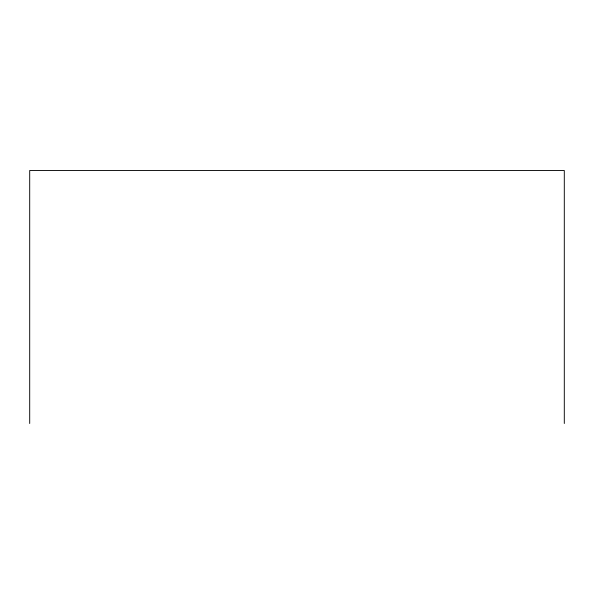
<?xml version="1.0" encoding="UTF-8"?>
<svg xmlns="http://www.w3.org/2000/svg" width="594" height="594" viewBox="0 0 594 594"><rect width="100%" height="100%" fill="white"/><g stroke="black" fill="none" stroke-linecap="round" stroke-linejoin="round"><path stroke-width="0.89" d="M564.3 423.5L564.3 170.5L29.7 170.5L29.7 423.5"/></g></svg>
